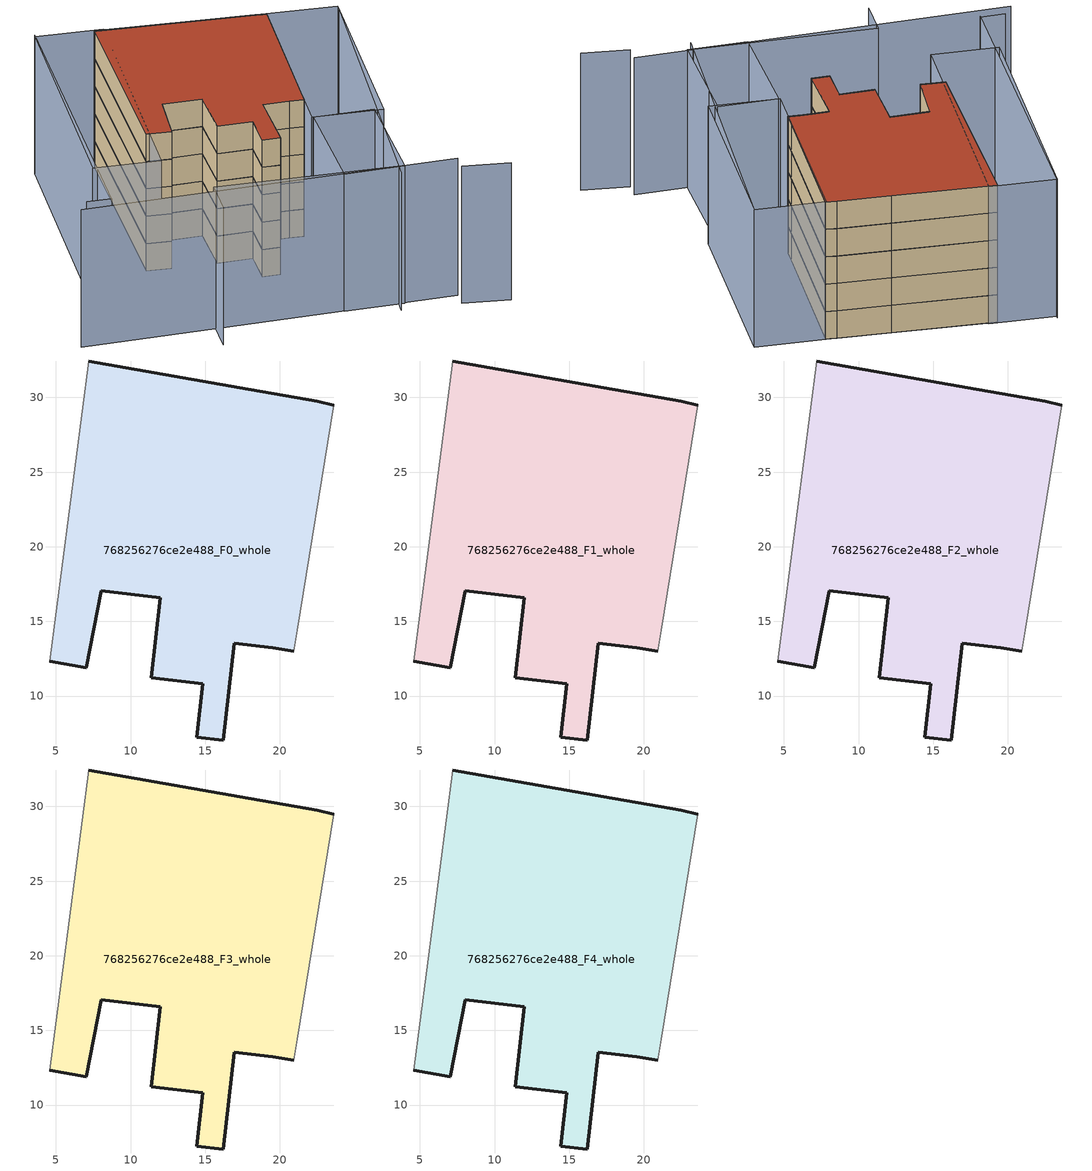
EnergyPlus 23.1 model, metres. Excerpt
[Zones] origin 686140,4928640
768256276ce2e488_F0_whole
 floor ground (EU_floor_Construction): 20.94,12.99 21.16,14.4 23.6,29.49 22.51,29.74 17.31,30.66 7.21,32.44 4.6,12.33 7.02,11.88 8.05,17.04 11.99,16.59 11.38,11.23 14.85,10.83 14.44,7.25 16.21,7.05 16.95,13.53 19.53,13.23 z0
 wall outside (EU_wall_Construction): 7.21,32.44 17.31,30.66 22.51,29.74 23.6,29.49 / 20.94,12.99 19.53,13.23 16.95,13.53 16.21,7.05 14.44,7.25 14.85,10.83 11.38,11.23 11.99,16.59 8.05,17.04 7.02,11.88 4.6,12.33 z0:3
 wall adiabatic (EU_wall_Construction): 4.6,12.33 7.21,32.44 / 23.6,29.49 21.16,14.4 20.94,12.99 z0:3
768256276ce2e488_F1_whole
 floor to 768256276ce2e488_F0_whole (EU_floor_Construction): 20.94,12.99 21.16,14.4 23.6,29.49 22.51,29.74 17.31,30.66 7.21,32.44 4.6,12.33 7.02,11.88 8.05,17.04 11.99,16.59 11.38,11.23 14.85,10.83 14.44,7.25 16.21,7.05 16.95,13.53 19.53,13.23 z3
 wall outside (EU_wall_Construction): 7.21,32.44 17.31,30.66 22.51,29.74 23.6,29.49 / 20.94,12.99 19.53,13.23 16.95,13.53 16.21,7.05 14.44,7.25 14.85,10.83 11.38,11.23 11.99,16.59 8.05,17.04 7.02,11.88 4.6,12.33 z3:6
 wall adiabatic (EU_wall_Construction): 4.6,12.33 7.21,32.44 / 23.6,29.49 21.16,14.4 20.94,12.99 z3:6
768256276ce2e488_F2_whole
 floor to 768256276ce2e488_F1_whole (EU_floor_Construction): 20.94,12.99 21.16,14.4 23.6,29.49 22.51,29.74 17.31,30.66 7.21,32.44 4.6,12.33 7.02,11.88 8.05,17.04 11.99,16.59 11.38,11.23 14.85,10.83 14.44,7.25 16.21,7.05 16.95,13.53 19.53,13.23 z6
 wall outside (EU_wall_Construction): 7.21,32.44 17.31,30.66 22.51,29.74 23.6,29.49 / 20.94,12.99 19.53,13.23 16.95,13.53 16.21,7.05 14.44,7.25 14.85,10.83 11.38,11.23 11.99,16.59 8.05,17.04 7.02,11.88 4.6,12.33 z6:9
 wall adiabatic (EU_wall_Construction): 4.6,12.33 7.21,32.44 / 23.6,29.49 21.16,14.4 20.94,12.99 z6:9
768256276ce2e488_F3_whole
 floor to 768256276ce2e488_F2_whole (EU_floor_Construction): 20.94,12.99 21.16,14.4 23.6,29.49 22.51,29.74 17.31,30.66 7.21,32.44 4.6,12.33 7.02,11.88 8.05,17.04 11.99,16.59 11.38,11.23 14.85,10.83 14.44,7.25 16.21,7.05 16.95,13.53 19.53,13.23 z9
 wall outside (EU_wall_Construction): 7.21,32.44 17.31,30.66 22.51,29.74 23.6,29.49 / 20.94,12.99 19.53,13.23 16.95,13.53 16.21,7.05 14.44,7.25 14.85,10.83 11.38,11.23 11.99,16.59 8.05,17.04 7.02,11.88 4.6,12.33 z9:12
 wall adiabatic (EU_wall_Construction): 4.6,12.33 7.21,32.44 / 23.6,29.49 21.16,14.4 20.94,12.99 z9:12
768256276ce2e488_F4_whole
 floor to 768256276ce2e488_F3_whole (EU_floor_Construction): 20.94,12.99 21.16,14.4 23.6,29.49 22.51,29.74 17.31,30.66 7.21,32.44 4.6,12.33 7.02,11.88 8.05,17.04 11.99,16.59 11.38,11.23 14.85,10.83 14.44,7.25 16.21,7.05 16.95,13.53 19.53,13.23 z12
 wall outside (EU_wall_Construction): 7.21,32.44 17.31,30.66 22.51,29.74 23.6,29.49 / 20.94,12.99 19.53,13.23 16.95,13.53 16.21,7.05 14.44,7.25 14.85,10.83 11.38,11.23 11.99,16.59 8.05,17.04 7.02,11.88 4.6,12.33 z12:15
 wall adiabatic (EU_wall_Construction): 4.6,12.33 7.21,32.44 / 23.6,29.49 21.16,14.4 20.94,12.99 z12:15
 roof outside (EU_roof_Construction): 22.51,29.74 23.6,29.49 21.16,14.4 20.94,12.99 19.53,13.23 16.95,13.53 16.21,7.05 14.44,7.25 14.85,10.83 11.38,11.23 11.99,16.59 8.05,17.04 7.02,11.88 4.6,12.33 7.21,32.44 17.31,30.66 z15
shading: -6.43,1.13 30.41,-2.76 / 30.25,-4.3 34.84,-5.37 / 6.27,-3.43 6.86,0.52 / 6.86,0.52 24.98,-2.19 / -5.38,2.35 -2.98,2.04 / 24.4,-3.39 30.36,27.93 / 1.65,33.75 -3,1.88 / 19.28,-1.61 20.54,9.53 / 20.54,9.53 26.47,8.86 / 26.47,8.86 25.21,-2.28 / 25.21,-2.28 19.28,-1.61 / 30.44,28.42 27.3,8.47 / 27.3,8.47 20.4,9.56 / 20.4,9.56 23.53,29.5 / 23.53,29.5 30.44,28.42 / -2.52,8.1 1.53,33.45 / 1.53,33.45 8.1,32.39 / 8.1,32.39 4.05,7.04 / 4.05,7.04 -2.52,8.1 z0:15
[Building]
EU S2 Campaign: North Axis=0; Terrain=City; Solar Distribution=FullExterior
[Site:Location]
Bologna: Latitude=44.5; Longitude=11.25; Time Zone=1; Elevation=37
[SizingPeriod:WeatherFileDays]
AnnualSizingPeriod: Begin Month=1; Begin Day of Month=1; End Month=12; End Day of Month=31; Day of Week for Start Day=Monday; Use Weather File Daylight Saving Period=No; Use Weather File Rain and Snow Indicators=No
[MATERIAL]
EU_InternalMass_Material: Roughness=MediumRough; Thickness=0.1; Conductivity=1; Density=1800; Specific Heat=900; Thermal Absorptance=0.9; Solar Absorptance=0.7; Visible Absorptance=0.7
[MATERIAL:NOMASS] Roughness=MediumRough; Thermal Absorptance=0.9; Solar Absorptance=0.7; Visible Absorptance=0.7
Name | Thermal Resistance
EU_wall_NoMass | 0.905828
EU_roof_NoMass | 0.37593
EU_floor_NoMass | 0.67114
[CONSTRUCTION]
EU_wall_Construction: EU_wall_NoMass
EU_roof_Construction: EU_roof_NoMass
EU_floor_Construction: EU_floor_NoMass
EU_InternalMass_Construction: EU_InternalMass_Material
[ZONE] Type=1; Multiplier=1; Ceiling Height=autocalculate; Floor Area=autocalculate; Part of Total Floor Area=Yes
Name | Volume
768256276ce2e488_F0_whole | 900.142
768256276ce2e488_F1_whole; 768256276ce2e488_F2_whole; 768256276ce2e488_F3_whole; 768256276ce2e488_F4_whole | 900.144
[INTERNALMASS] Construction=EU_InternalMass_Construction; Surface Area=300.048
Name | Zone or ZoneList
768256276ce2e488_F0_whole_EU_InternalMass | 768256276ce2e488_F0_whole
768256276ce2e488_F1_whole_EU_InternalMass | 768256276ce2e488_F1_whole
768256276ce2e488_F2_whole_EU_InternalMass | 768256276ce2e488_F2_whole
768256276ce2e488_F3_whole_EU_InternalMass | 768256276ce2e488_F3_whole
768256276ce2e488_F4_whole_EU_InternalMass | 768256276ce2e488_F4_whole
[OTHEREQUIPMENT] Fuel Type=Electricity; Design Level Calculation Method=Watts/Area; Power per Zone Floor Area=1; Fraction Latent=0; Fraction Radiant=0; Fraction Lost=0; Carbon Dioxide Generation Rate=0; EndUse Subcategory=EU_Step8_InternalGains
Name | Zone or ZoneList or Space or SpaceList | Schedule
EU_Step8_InternalGain_768256276ce2e488_F0_whole_f000 | 768256276ce2e488_F0_whole | EU_Step8_GainSchedule_768256276ce2e488_F0_whole_f000
EU_Step8_InternalGain_768256276ce2e488_F1_whole_f000 | 768256276ce2e488_F1_whole | EU_Step8_GainSchedule_768256276ce2e488_F1_whole_f000
EU_Step8_InternalGain_768256276ce2e488_F2_whole_f000 | 768256276ce2e488_F2_whole | EU_Step8_GainSchedule_768256276ce2e488_F2_whole_f000
EU_Step8_InternalGain_768256276ce2e488_F3_whole_f000 | 768256276ce2e488_F3_whole | EU_Step8_GainSchedule_768256276ce2e488_F3_whole_f000
EU_Step8_InternalGain_768256276ce2e488_F4_whole_f000 | 768256276ce2e488_F4_whole | EU_Step8_GainSchedule_768256276ce2e488_F4_whole_f000
[ZONEVENTILATION:DESIGNFLOWRATE] Schedule=EU_AlwaysOn; Design Flow Rate Calculation Method=AirChanges/Hour; Air Changes per Hour=0.73129; Ventilation Type=Natural; Fan Pressure Rise=0; Fan Total Efficiency=1; Constant Term Coefficient=1; Temperature Term Coefficient=0; Velocity Term Coefficient=0; Velocity Squared Term Coefficient=0; Minimum Indoor Temperature=-100; Maximum Indoor Temperature=100; Delta Temperature=-100; Minimum Outdoor Temperature=-100; Maximum Outdoor Temperature=100; Maximum Wind Speed=40
Name | Zone or ZoneList or Space or SpaceList
EU_ConstantAir_768256276ce2e488_F0_whole | 768256276ce2e488_F0_whole
EU_ConstantAir_768256276ce2e488_F1_whole | 768256276ce2e488_F1_whole
EU_ConstantAir_768256276ce2e488_F2_whole | 768256276ce2e488_F2_whole
EU_ConstantAir_768256276ce2e488_F3_whole | 768256276ce2e488_F3_whole
EU_ConstantAir_768256276ce2e488_F4_whole | 768256276ce2e488_F4_whole
[HVACTEMPLATE:THERMOSTAT] Constant Heating Setpoint=20; Constant Cooling Setpoint=50
EU_HeatOnly_768256276ce2e488_F0_whole; EU_HeatOnly_768256276ce2e488_F1_whole; EU_HeatOnly_768256276ce2e488_F2_whole; EU_HeatOnly_768256276ce2e488_F3_whole; EU_HeatOnly_768256276ce2e488_F4_whole
[HVACTEMPLATE:ZONE:IDEALLOADSAIRSYSTEM] System Availability Schedule=EU_AlwaysOn; Maximum Heating Supply Air Temperature=50; Minimum Cooling Supply Air Temperature=13; Maximum Heating Supply Air Humidity Ratio=0.0156; Minimum Cooling Supply Air Humidity Ratio=0.0077; Heating Limit=NoLimit; Cooling Limit=NoLimit; Heating Availability Schedule=EU_AlwaysOn; Cooling Availability Schedule=EU_CoolingOff; Dehumidification Control Type=ConstantSensibleHeatRatio; Cooling Sensible Heat Ratio=0.7; Dehumidification Setpoint=60; Humidification Control Type=None; Humidification Setpoint=30; Outdoor Air Method=None; Outdoor Air Flow Rate per Person=0.00944; Outdoor Air Flow Rate per Zone Floor Area=0; Outdoor Air Flow Rate per Zone=0; Demand Controlled Ventilation Type=None; Outdoor Air Economizer Type=NoEconomizer; Heat Recovery Type=None; Sensible Heat Recovery Effectiveness=0.7; Latent Heat Recovery Effectiveness=0.65
Name | Template Thermostat
768256276ce2e488_F0_whole | EU_HeatOnly_768256276ce2e488_F0_whole
768256276ce2e488_F1_whole | EU_HeatOnly_768256276ce2e488_F1_whole
768256276ce2e488_F2_whole | EU_HeatOnly_768256276ce2e488_F2_whole
768256276ce2e488_F3_whole | EU_HeatOnly_768256276ce2e488_F3_whole
768256276ce2e488_F4_whole | EU_HeatOnly_768256276ce2e488_F4_whole
[SIZING:ZONE] Zone Cooling Design Supply Air Temperature Input Method=SupplyAirTemperature; Zone Cooling Design Supply Air Temperature=13; Zone Heating Design Supply Air Temperature Input Method=SupplyAirTemperature; Zone Heating Design Supply Air Temperature=50; Zone Cooling Design Supply Air Humidity Ratio=0.008; Zone Heating Design Supply Air Humidity Ratio=0.008; Cooling Design Air Flow Method=DesignDay; Cooling Design Air Flow Rate=0; Cooling Minimum Air Flow per Zone Floor Area=0.000762; Cooling Minimum Air Flow=0; Cooling Minimum Air Flow Fraction=0.2; Heating Design Air Flow Method=DesignDay; Heating Design Air Flow Rate=0; Heating Maximum Air Flow per Zone Floor Area=0.002032; Heating Maximum Air Flow=0.141576; Heating Maximum Air Flow Fraction=0.3; Account for Dedicated Outdoor Air System=No; Dedicated Outdoor Air System Control Strategy=NeutralSupplyAir; Dedicated Outdoor Air Low Setpoint Temperature for Design=autosize; Dedicated Outdoor Air High Setpoint Temperature for Design=autosize; Zone Load Sizing Method=Sensible Load Only No Latent Load; Zone Latent Cooling Design Supply Air Humidity Ratio Input Method=HumidityRatioDifference; Zone Cooling Design Supply Air Humidity Ratio Difference=0.005; Zone Latent Heating Design Supply Air Humidity Ratio Input Method=HumidityRatioDifference; Zone Humidification Design Supply Air Humidity Ratio Difference=0.005
768256276ce2e488_F0_whole; 768256276ce2e488_F1_whole; 768256276ce2e488_F2_whole; 768256276ce2e488_F3_whole; 768256276ce2e488_F4_whole
[SCHEDULE:CONSTANT]
Name | Hourly Value
EU_AlwaysOn | 1
EU_CoolingOff | 0
[SCHEDULE:FILE] Column Number=1; Rows to Skip at Top=0; Number of Hours of Data=8760; Column Separator=Comma; Interpolate to Timestep=No; Minutes per Item=60; Adjust Schedule for Daylight Savings=Yes
Name | File
EU_Step8_GainSchedule_768256276ce2e488_F0_whole_f000 | ../../schedules/768256276ce2e488/768256276ce2e488_F0_whole_f000_gain.csv
EU_Step8_GainSchedule_768256276ce2e488_F1_whole_f000 | ../../schedules/768256276ce2e488/768256276ce2e488_F1_whole_f000_gain.csv
EU_Step8_GainSchedule_768256276ce2e488_F2_whole_f000 | ../../schedules/768256276ce2e488/768256276ce2e488_F2_whole_f000_gain.csv
EU_Step8_GainSchedule_768256276ce2e488_F3_whole_f000 | ../../schedules/768256276ce2e488/768256276ce2e488_F3_whole_f000_gain.csv
EU_Step8_GainSchedule_768256276ce2e488_F4_whole_f000 | ../../schedules/768256276ce2e488/768256276ce2e488_F4_whole_f000_gain.csv
